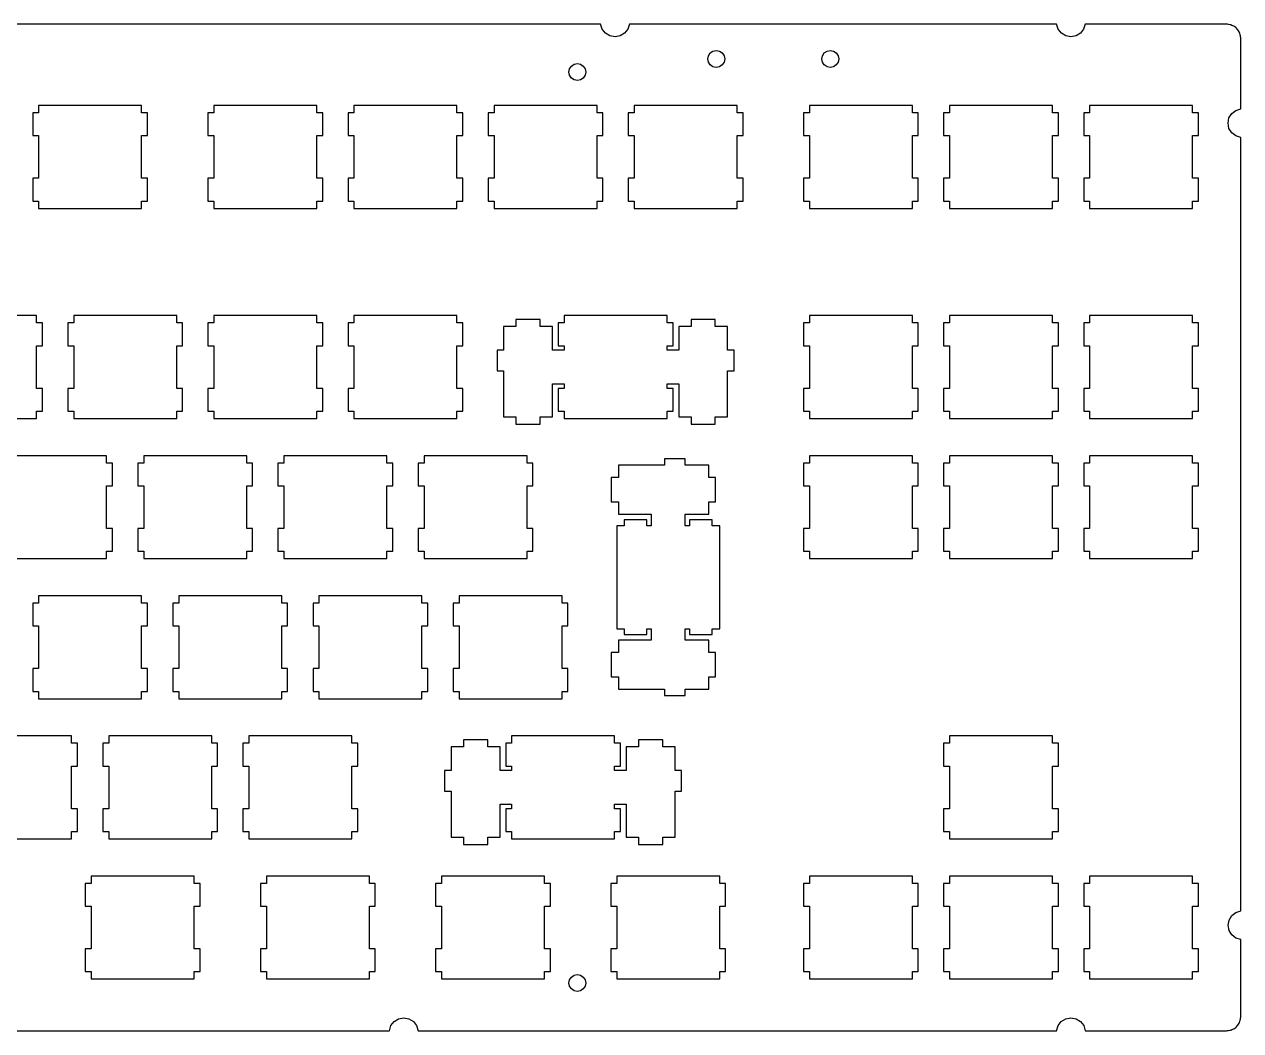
# Model space of a CAD drawing. Extents: x 0 to 356, y 0 to 137.
# Drawn here: x 190.3 to 355.7, y 0 to 136.9 of the extents above; entities that cross this region are included whole.
import ezdxf

# ---------------------------------------------------------------- set-up
doc = ezdxf.new("R2010")
doc.units = 0
doc.layers.get('0').update_dxf_attribs({"linetype": 'CONTINUOUS'})

msp = doc.modelspace()

# ---------------------------------------------------------------- linework, layer by layer
at = {"color": 0}
for p, q in [((268.683, 136.858), (125.199, 136.858)), ((268.903, 136.189), (268.683, 136.858)), ((269.338, 135.653), (268.903, 136.189)), ((269.933, 135.296), (269.338, 135.653)), ((271.938, 135.653), (271.347, 135.296)), ((272.368, 136.189), (271.938, 135.653)), ((272.59, 136.858), (272.368, 136.189)), ((330.666, 136.858), (272.59, 136.858)), ((330.888, 136.19), (330.666, 136.858)), ((331.322, 135.653), (330.888, 136.19)), ((331.917, 135.296), (331.322, 135.653)), ((333.921, 135.653), (333.328, 135.296)), ((334.351, 136.19), (333.921, 135.653)), ((334.573, 136.858), (334.351, 136.19)), ((353.907, 136.858), (334.573, 136.858)), ((354.055, 136.841), (353.907, 136.858)), ((354.207, 136.805), (354.055, 136.841)), ((354.355, 136.77), (354.207, 136.805)), ((354.496, 136.717), (354.355, 136.77)), ((354.637, 136.664), (354.496, 136.717)), ((354.767, 136.594), (354.637, 136.664)), ((354.894, 136.514), (354.767, 136.594)), ((355.018, 136.417), (354.894, 136.514)), ((355.12, 136.32), (355.018, 136.417)), ((355.23, 136.215), (355.12, 136.32)), ((355.325, 136.099), (355.23, 136.215)), ((355.406, 135.985), (355.325, 136.099)), ((355.484, 135.853), (355.406, 135.985)), ((355.547, 135.73), (355.484, 135.853)), ((355.6, 135.588), (355.547, 135.73)), ((270.641, 135.165), (269.933, 135.296)), ((271.347, 135.296), (270.641, 135.165)), ((332.624, 135.165), (331.917, 135.296)), ((333.328, 135.296), (332.624, 135.165)), ((355.642, 135.447), (355.6, 135.588)), ((355.671, 135.305), (355.642, 135.447)), ((355.688, 135.165), (355.671, 135.305)), ((355.695, 135.024), (355.688, 135.165)), ((355.695, 125.367), (355.695, 135.024)), ((283.259, 132.148), (283.348, 132.596)), ((283.348, 132.596), (283.595, 132.963)), ((283.595, 132.963), (283.96, 133.21)), ((283.96, 133.21), (284.408, 133.299)), ((284.408, 133.299), (284.854, 133.21)), ((284.854, 133.21), (285.221, 132.963)), ((285.221, 132.963), (285.467, 132.596)), ((285.467, 132.596), (285.558, 132.148)), ((298.759, 132.148), (298.848, 132.596)), ((298.848, 132.596), (299.095, 132.963)), ((299.095, 132.963), (299.46, 133.21)), ((299.46, 133.21), (299.908, 133.299)), ((299.908, 133.299), (300.354, 133.21)), ((300.354, 133.21), (300.721, 132.963)), ((300.721, 132.963), (300.968, 132.596)), ((300.968, 132.596), (301.059, 132.148)), ((264.37, 130.372), (264.459, 130.82)), ((264.459, 130.82), (264.706, 131.185)), ((264.706, 131.185), (265.073, 131.432)), ((265.073, 131.432), (265.52, 131.521)), ((265.52, 131.521), (265.967, 131.432)), ((265.967, 131.432), (266.332, 131.185)), ((266.332, 131.185), (266.579, 130.82)), ((266.579, 130.82), (266.67, 130.372)), ((283.348, 131.702), (283.259, 132.148)), ((283.595, 131.337), (283.348, 131.702)), ((283.96, 131.09), (283.595, 131.337)), ((284.408, 130.999), (283.96, 131.09)), ((284.854, 131.09), (284.408, 130.999)), ((285.221, 131.337), (284.854, 131.09)), ((285.467, 131.702), (285.221, 131.337)), ((285.558, 132.148), (285.467, 131.702)), ((298.848, 131.702), (298.759, 132.148)), ((299.095, 131.337), (298.848, 131.702)), ((299.46, 131.09), (299.095, 131.337)), ((299.908, 130.999), (299.46, 131.09)), ((300.354, 131.09), (299.908, 130.999)), ((300.721, 131.337), (300.354, 131.09)), ((300.968, 131.702), (300.721, 131.337)), ((301.059, 132.148), (300.968, 131.702)), ((264.459, 129.926), (264.37, 130.372)), ((264.706, 129.559), (264.459, 129.926)), ((265.073, 129.312), (264.706, 129.559)), ((265.52, 129.221), (265.073, 129.312)), ((265.967, 129.312), (265.52, 129.221)), ((266.332, 129.559), (265.967, 129.312)), ((266.579, 129.926), (266.332, 129.559)), ((266.67, 130.372), (266.579, 129.926)), ((206.29, 125.829), (192.29, 125.829)), ((192.29, 125.829), (192.29, 124.83)), ((206.29, 124.83), (206.29, 125.829)), ((230.102, 125.829), (216.102, 125.829)), ((216.102, 125.829), (216.102, 124.83)), ((230.102, 124.83), (230.102, 125.829)), ((249.152, 125.829), (235.152, 125.829)), ((235.152, 125.829), (235.152, 124.83)), ((249.152, 124.83), (249.152, 125.829)), ((268.202, 125.829), (254.202, 125.829)), ((254.202, 125.829), (254.202, 124.83)), ((268.202, 124.83), (268.202, 125.829)), ((287.252, 125.829), (273.252, 125.829)), ((273.252, 125.829), (273.252, 124.83)), ((287.252, 124.83), (287.252, 125.829)), ((311.065, 125.829), (297.065, 125.829)), ((297.065, 125.829), (297.065, 124.83)), ((311.065, 124.83), (311.065, 125.829)), ((330.115, 125.829), (316.115, 125.829)), ((316.115, 125.829), (316.115, 124.83)), ((330.115, 124.83), (330.115, 125.829)), ((349.165, 125.829), (335.165, 125.829)), ((335.165, 125.829), (335.165, 124.83)), ((349.165, 124.83), (349.165, 125.829)), ((192.29, 124.83), (191.49, 124.83)), ((191.49, 124.83), (191.49, 121.729)), ((207.09, 124.83), (206.29, 124.83)), ((207.09, 121.729), (207.09, 124.83)), ((216.102, 124.83), (215.302, 124.83)), ((215.302, 124.83), (215.302, 121.729)), ((230.903, 124.83), (230.102, 124.83)), ((230.903, 121.729), (230.903, 124.83)), ((235.152, 124.83), (234.352, 124.83)), ((234.352, 124.83), (234.352, 121.729)), ((249.953, 124.83), (249.152, 124.83)), ((249.953, 121.729), (249.953, 124.83)), ((254.202, 124.83), (253.402, 124.83)), ((253.402, 124.83), (253.402, 121.729)), ((269.003, 124.83), (268.202, 124.83)), ((269.003, 121.729), (269.003, 124.83)), ((273.252, 124.83), (272.452, 124.83)), ((272.452, 124.83), (272.452, 121.729)), ((288.053, 124.83), (287.252, 124.83)), ((288.053, 121.729), (288.053, 124.83)), ((297.065, 124.83), (296.265, 124.83)), ((296.265, 124.83), (296.265, 121.729)), ((311.865, 124.83), (311.065, 124.83)), ((311.865, 121.729), (311.865, 124.83)), ((316.115, 124.83), (315.315, 124.83)), ((315.315, 124.83), (315.315, 121.729)), ((330.915, 124.83), (330.115, 124.83)), ((330.915, 121.729), (330.915, 124.83)), ((335.165, 124.83), (334.365, 124.83)), ((334.365, 124.83), (334.365, 121.729)), ((349.965, 124.83), (349.165, 124.83)), ((349.965, 121.729), (349.965, 124.83)), ((353.974, 123.409), (354.108, 124.121)), ((354.108, 124.121), (354.471, 124.718)), ((354.471, 124.718), (355.018, 125.149)), ((355.018, 125.149), (355.695, 125.367)), ((354.108, 122.699), (353.974, 123.409)), ((354.471, 122.105), (354.108, 122.699)), ((191.49, 121.729), (192.29, 121.729)), ((192.29, 121.729), (192.29, 115.93)), ((206.29, 115.93), (206.29, 121.729)), ((206.29, 121.729), (207.09, 121.729)), ((215.302, 121.729), (216.102, 121.729)), ((216.102, 121.729), (216.102, 115.93)), ((230.102, 115.93), (230.102, 121.729)), ((230.102, 121.729), (230.903, 121.729)), ((234.352, 121.729), (235.152, 121.729)), ((235.152, 121.729), (235.152, 115.93)), ((249.152, 115.93), (249.152, 121.729)), ((249.152, 121.729), (249.953, 121.729)), ((253.402, 121.729), (254.202, 121.729)), ((254.202, 121.729), (254.202, 115.93)), ((268.202, 115.93), (268.202, 121.729)), ((268.202, 121.729), (269.003, 121.729)), ((272.452, 121.729), (273.252, 121.729)), ((273.252, 121.729), (273.252, 115.93)), ((287.252, 115.93), (287.252, 121.729)), ((287.252, 121.729), (288.053, 121.729)), ((296.265, 121.729), (297.065, 121.729)), ((297.065, 121.729), (297.065, 115.93)), ((311.065, 115.93), (311.065, 121.729)), ((311.065, 121.729), (311.865, 121.729)), ((315.315, 121.729), (316.115, 121.729)), ((316.115, 121.729), (316.115, 115.93)), ((330.115, 115.93), (330.115, 121.729)), ((330.115, 121.729), (330.915, 121.729)), ((334.365, 121.729), (335.165, 121.729)), ((335.165, 121.729), (335.165, 115.93)), ((349.165, 115.93), (349.165, 121.729)), ((349.165, 121.729), (349.965, 121.729)), ((355.018, 121.677), (354.471, 122.105)), ((355.695, 121.459), (355.018, 121.677)), ((355.695, 16.3146), (355.695, 121.459)), ((192.29, 115.93), (191.49, 115.93)), ((191.49, 115.93), (191.49, 112.83)), ((207.09, 115.93), (206.29, 115.93)), ((207.09, 112.83), (207.09, 115.93)), ((216.102, 115.93), (215.302, 115.93)), ((215.302, 115.93), (215.302, 112.83)), ((230.903, 115.93), (230.102, 115.93)), ((230.903, 112.83), (230.903, 115.93)), ((235.152, 115.93), (234.352, 115.93)), ((234.352, 115.93), (234.352, 112.83)), ((249.953, 115.93), (249.152, 115.93)), ((249.953, 112.83), (249.953, 115.93)), ((254.202, 115.93), (253.402, 115.93)), ((253.402, 115.93), (253.402, 112.83)), ((269.003, 115.93), (268.202, 115.93)), ((269.003, 112.83), (269.003, 115.93)), ((273.252, 115.93), (272.452, 115.93)), ((272.452, 115.93), (272.452, 112.83)), ((288.053, 115.93), (287.252, 115.93)), ((288.053, 112.83), (288.053, 115.93)), ((297.065, 115.93), (296.265, 115.93)), ((296.265, 115.93), (296.265, 112.83)), ((311.865, 115.93), (311.065, 115.93)), ((311.865, 112.83), (311.865, 115.93)), ((316.115, 115.93), (315.315, 115.93)), ((315.315, 115.93), (315.315, 112.83)), ((330.915, 115.93), (330.115, 115.93)), ((330.915, 112.83), (330.915, 115.93)), ((335.165, 115.93), (334.365, 115.93)), ((334.365, 115.93), (334.365, 112.83)), ((349.965, 115.93), (349.165, 115.93)), ((349.965, 112.83), (349.965, 115.93)), ((191.49, 112.83), (192.29, 112.83)), ((192.29, 112.83), (192.29, 111.829)), ((206.29, 112.83), (207.09, 112.83)), ((206.29, 111.829), (206.29, 112.83)), ((215.302, 112.83), (216.102, 112.83)), ((216.102, 112.83), (216.102, 111.829)), ((230.102, 112.83), (230.903, 112.83)), ((230.102, 111.829), (230.102, 112.83)), ((234.352, 112.83), (235.152, 112.83)), ((235.152, 112.83), (235.152, 111.829)), ((249.152, 112.83), (249.953, 112.83)), ((249.152, 111.829), (249.152, 112.83)), ((253.402, 112.83), (254.202, 112.83)), ((254.202, 112.83), (254.202, 111.829)), ((268.202, 112.83), (269.003, 112.83)), ((268.202, 111.829), (268.202, 112.83)), ((272.452, 112.83), (273.252, 112.83)), ((273.252, 112.83), (273.252, 111.829)), ((287.252, 112.83), (288.053, 112.83)), ((287.252, 111.829), (287.252, 112.83)), ((296.265, 112.83), (297.065, 112.83)), ((297.065, 112.83), (297.065, 111.829)), ((311.065, 112.83), (311.865, 112.83)), ((311.065, 111.829), (311.065, 112.83)), ((315.315, 112.83), (316.115, 112.83)), ((316.115, 112.83), (316.115, 111.829)), ((330.115, 112.83), (330.915, 112.83)), ((330.115, 111.829), (330.115, 112.83)), ((334.365, 112.83), (335.165, 112.83)), ((335.165, 112.83), (335.165, 111.829)), ((349.165, 112.83), (349.965, 112.83)), ((349.165, 111.829), (349.165, 112.83)), ((192.29, 111.829), (206.29, 111.829)), ((216.102, 111.829), (230.102, 111.829)), ((235.152, 111.829), (249.152, 111.829)), ((254.202, 111.829), (268.202, 111.829)), ((273.252, 111.829), (287.252, 111.829)), ((297.065, 111.829), (311.065, 111.829)), ((316.115, 111.829), (330.115, 111.829)), ((335.165, 111.829), (349.165, 111.829)), ((192.002, 97.2538), (178.002, 97.2538)), ((192.002, 96.2547), (192.002, 97.2538)), ((192.803, 96.2547), (192.002, 96.2547)), ((192.803, 93.1541), (192.803, 96.2547)), ((197.052, 96.2547), (196.252, 96.2547)), ((196.252, 96.2547), (196.252, 93.1541)), ((211.052, 97.2538), (197.052, 97.2538)), ((197.052, 97.2538), (197.052, 96.2547)), ((211.052, 96.2547), (211.052, 97.2538)), ((211.853, 96.2547), (211.052, 96.2547)), ((211.853, 93.1541), (211.853, 96.2547)), ((216.102, 96.2547), (215.302, 96.2547)), ((215.302, 96.2547), (215.302, 93.1541)), ((230.102, 97.2538), (216.102, 97.2538)), ((216.102, 97.2538), (216.102, 96.2547)), ((230.102, 96.2547), (230.102, 97.2538)), ((230.903, 96.2547), (230.102, 96.2547)), ((230.903, 93.1541), (230.903, 96.2547)), ((235.152, 96.2547), (234.352, 96.2547)), ((234.352, 96.2547), (234.352, 93.1541)), ((249.152, 97.2538), (235.152, 97.2538)), ((235.152, 97.2538), (235.152, 96.2547)), ((249.152, 96.2547), (249.152, 97.2538)), ((249.953, 96.2547), (249.152, 96.2547)), ((249.953, 93.1541), (249.953, 96.2547)), ((260.478, 96.7038), (257.178, 96.7038)), ((257.178, 96.7038), (257.178, 95.7848)), ((260.478, 95.7848), (260.478, 96.7038)), ((263.727, 96.2547), (262.927, 96.2547)), ((262.927, 96.2547), (262.927, 93.1541)), ((277.727, 97.2538), (263.727, 97.2538)), ((263.727, 97.2538), (263.727, 96.2547)), ((277.727, 96.2547), (277.727, 97.2538)), ((278.528, 96.2547), (277.727, 96.2547)), ((278.528, 93.1541), (278.528, 96.2547)), ((284.278, 96.7038), (280.978, 96.7038)), ((280.978, 96.7038), (280.978, 95.7848)), ((284.278, 95.7848), (284.278, 96.7038)), ((297.065, 96.2547), (296.265, 96.2547)), ((296.265, 96.2547), (296.265, 93.1541)), ((311.065, 97.2538), (297.065, 97.2538)), ((297.065, 97.2538), (297.065, 96.2547)), ((311.065, 96.2547), (311.065, 97.2538)), ((311.865, 96.2547), (311.065, 96.2547)), ((311.865, 93.1541), (311.865, 96.2547)), ((316.115, 96.2547), (315.315, 96.2547)), ((315.315, 96.2547), (315.315, 93.1541)), ((330.115, 97.2538), (316.115, 97.2538)), ((316.115, 97.2538), (316.115, 96.2547)), ((330.115, 96.2547), (330.115, 97.2538)), ((330.915, 96.2547), (330.115, 96.2547)), ((330.915, 93.1541), (330.915, 96.2547)), ((335.165, 96.2547), (334.365, 96.2547)), ((334.365, 96.2547), (334.365, 93.1541)), ((349.165, 97.2538), (335.165, 97.2538)), ((335.165, 97.2538), (335.165, 96.2547)), ((349.165, 96.2547), (349.165, 97.2538)), ((349.965, 96.2547), (349.165, 96.2547)), ((349.965, 93.1541), (349.965, 96.2547)), ((257.178, 95.7848), (255.502, 95.7848)), ((255.502, 95.7848), (255.502, 92.5544)), ((262.152, 95.7848), (260.478, 95.7848)), ((262.152, 92.5544), (262.152, 95.7848)), ((280.978, 95.7848), (279.302, 95.7848)), ((279.302, 95.7848), (279.302, 92.5544)), ((285.952, 95.7848), (284.278, 95.7848)), ((285.952, 92.5544), (285.952, 95.7848)), ((192.002, 87.3538), (192.002, 93.1541)), ((192.002, 93.1541), (192.803, 93.1541)), ((196.252, 93.1541), (197.052, 93.1541)), ((197.052, 93.1541), (197.052, 87.3538)), ((211.052, 87.3538), (211.052, 93.1541)), ((211.052, 93.1541), (211.853, 93.1541)), ((215.302, 93.1541), (216.102, 93.1541)), ((216.102, 93.1541), (216.102, 87.3538)), ((230.102, 87.3538), (230.102, 93.1541)), ((230.102, 93.1541), (230.903, 93.1541)), ((234.352, 93.1541), (235.152, 93.1541)), ((235.152, 93.1541), (235.152, 87.3538)), ((249.152, 87.3538), (249.152, 93.1541)), ((249.152, 93.1541), (249.953, 93.1541)), ((262.927, 93.1541), (263.727, 93.1541)), ((263.727, 93.1541), (263.727, 92.5544)), ((277.727, 92.5544), (277.727, 93.1541)), ((277.727, 93.1541), (278.528, 93.1541)), ((296.265, 93.1541), (297.065, 93.1541)), ((297.065, 93.1541), (297.065, 87.3538)), ((311.065, 87.3538), (311.065, 93.1541)), ((311.065, 93.1541), (311.865, 93.1541)), ((315.315, 93.1541), (316.115, 93.1541)), ((316.115, 93.1541), (316.115, 87.3538)), ((330.115, 87.3538), (330.115, 93.1541)), ((330.115, 93.1541), (330.915, 93.1541)), ((334.365, 93.1541), (335.165, 93.1541)), ((335.165, 93.1541), (335.165, 87.3538)), ((349.165, 87.3538), (349.165, 93.1541)), ((349.165, 93.1541), (349.965, 93.1541)), ((255.502, 92.5544), (254.627, 92.5544)), ((254.627, 92.5544), (254.627, 89.7544)), ((263.727, 92.5544), (262.152, 92.5544)), ((279.302, 92.5544), (277.727, 92.5544)), ((286.828, 92.5544), (285.952, 92.5544)), ((286.828, 89.7544), (286.828, 92.5544)), ((254.627, 89.7544), (255.502, 89.7544)), ((255.502, 89.7544), (255.502, 83.4842)), ((285.952, 83.4842), (285.952, 89.7544)), ((285.952, 89.7544), (286.828, 89.7544)), ((262.152, 83.4842), (262.152, 87.9546)), ((262.152, 87.9546), (263.727, 87.9546)), ((263.727, 87.9546), (263.727, 87.3538)), ((277.727, 87.3538), (277.727, 87.9546)), ((277.727, 87.9546), (279.302, 87.9546)), ((279.302, 87.9546), (279.302, 83.4842)), ((192.803, 87.3538), (192.002, 87.3538)), ((192.803, 84.2546), (192.803, 87.3538)), ((197.052, 87.3538), (196.252, 87.3538)), ((196.252, 87.3538), (196.252, 84.2546)), ((211.853, 87.3538), (211.052, 87.3538)), ((211.853, 84.2546), (211.853, 87.3538)), ((216.102, 87.3538), (215.302, 87.3538)), ((215.302, 87.3538), (215.302, 84.2546)), ((230.903, 87.3538), (230.102, 87.3538)), ((230.903, 84.2546), (230.903, 87.3538)), ((235.152, 87.3538), (234.352, 87.3538)), ((234.352, 87.3538), (234.352, 84.2546)), ((249.953, 87.3538), (249.152, 87.3538)), ((249.953, 84.2546), (249.953, 87.3538)), ((263.727, 87.3538), (262.927, 87.3538)), ((262.927, 87.3538), (262.927, 84.2546)), ((278.528, 87.3538), (277.727, 87.3538)), ((278.528, 84.2546), (278.528, 87.3538)), ((297.065, 87.3538), (296.265, 87.3538)), ((296.265, 87.3538), (296.265, 84.2546)), ((311.865, 87.3538), (311.065, 87.3538)), ((311.865, 84.2546), (311.865, 87.3538)), ((316.115, 87.3538), (315.315, 87.3538)), ((315.315, 87.3538), (315.315, 84.2546)), ((330.915, 87.3538), (330.115, 87.3538)), ((330.915, 84.2546), (330.915, 87.3538)), ((335.165, 87.3538), (334.365, 87.3538)), ((334.365, 87.3538), (334.365, 84.2546)), ((349.965, 87.3538), (349.165, 87.3538)), ((349.965, 84.2546), (349.965, 87.3538)), ((178.002, 83.2556), (192.002, 83.2556)), ((192.002, 84.2546), (192.803, 84.2546)), ((192.002, 83.2556), (192.002, 84.2546)), ((196.252, 84.2546), (197.052, 84.2546)), ((197.052, 84.2546), (197.052, 83.2556)), ((197.052, 83.2556), (211.052, 83.2556)), ((211.052, 84.2546), (211.853, 84.2546)), ((211.052, 83.2556), (211.052, 84.2546)), ((215.302, 84.2546), (216.102, 84.2546)), ((216.102, 84.2546), (216.102, 83.2556)), ((216.102, 83.2556), (230.102, 83.2556)), ((230.102, 84.2546), (230.903, 84.2546)), ((230.102, 83.2556), (230.102, 84.2546)), ((234.352, 84.2546), (235.152, 84.2546)), ((235.152, 84.2546), (235.152, 83.2556)), ((235.152, 83.2556), (249.152, 83.2556)), ((249.152, 84.2546), (249.953, 84.2546)), ((249.152, 83.2556), (249.152, 84.2546)), ((255.502, 83.4842), (257.178, 83.4842)), ((257.178, 83.4842), (257.178, 82.5045)), ((260.478, 82.5045), (260.478, 83.4842)), ((260.478, 83.4842), (262.152, 83.4842)), ((262.927, 84.2546), (263.727, 84.2546)), ((263.727, 84.2546), (263.727, 83.2556)), ((263.727, 83.2556), (277.727, 83.2556)), ((277.727, 83.2556), (277.727, 84.2546)), ((277.727, 84.2546), (278.528, 84.2546)), ((279.302, 83.4842), (280.978, 83.4842)), ((280.978, 83.4842), (280.978, 82.5045)), ((284.278, 82.5045), (284.278, 83.4842)), ((284.278, 83.4842), (285.952, 83.4842)), ((296.265, 84.2546), (297.065, 84.2546)), ((297.065, 84.2546), (297.065, 83.2556)), ((297.065, 83.2556), (311.065, 83.2556)), ((311.065, 84.2546), (311.865, 84.2546)), ((311.065, 83.2556), (311.065, 84.2546)), ((315.315, 84.2546), (316.115, 84.2546)), ((316.115, 84.2546), (316.115, 83.2556)), ((316.115, 83.2556), (330.115, 83.2556)), ((330.115, 84.2546), (330.915, 84.2546)), ((330.115, 83.2556), (330.115, 84.2546)), ((334.365, 84.2546), (335.165, 84.2546)), ((335.165, 84.2546), (335.165, 83.2556)), ((335.165, 83.2556), (349.165, 83.2556)), ((349.165, 84.2546), (349.965, 84.2546)), ((349.165, 83.2556), (349.165, 84.2546)), ((257.178, 82.5045), (260.478, 82.5045)), ((280.978, 82.5045), (284.278, 82.5045)), ((201.527, 78.2038), (187.527, 78.2038)), ((201.527, 77.2047), (201.527, 78.2038)), ((220.577, 78.2038), (206.577, 78.2038)), ((206.577, 78.2038), (206.577, 77.2047)), ((220.577, 77.2047), (220.577, 78.2038)), ((239.627, 78.2038), (225.627, 78.2038)), ((225.627, 78.2038), (225.627, 77.2047)), ((239.627, 77.2047), (239.627, 78.2038)), ((258.677, 78.2038), (244.677, 78.2038)), ((244.677, 78.2038), (244.677, 77.2047)), ((258.677, 77.2047), (258.677, 78.2038)), ((280.17, 77.7794), (277.37, 77.7794)), ((277.37, 77.7794), (277.37, 76.9041)), ((280.17, 76.9041), (280.17, 77.7794)), ((311.065, 78.2038), (297.065, 78.2038)), ((297.065, 78.2038), (297.065, 77.2047)), ((311.065, 77.2047), (311.065, 78.2038)), ((330.115, 78.2038), (316.115, 78.2038)), ((316.115, 78.2038), (316.115, 77.2047)), ((330.115, 77.2047), (330.115, 78.2038)), ((349.165, 78.2038), (335.165, 78.2038)), ((335.165, 78.2038), (335.165, 77.2047)), ((349.165, 77.2047), (349.165, 78.2038)), ((202.328, 77.2047), (201.527, 77.2047)), ((202.328, 74.1041), (202.328, 77.2047)), ((206.577, 77.2047), (205.777, 77.2047)), ((205.777, 77.2047), (205.777, 74.1041)), ((221.378, 77.2047), (220.577, 77.2047)), ((221.378, 74.1041), (221.378, 77.2047)), ((225.627, 77.2047), (224.827, 77.2047)), ((224.827, 77.2047), (224.827, 74.1041)), ((240.428, 77.2047), (239.627, 77.2047)), ((240.428, 74.1041), (240.428, 77.2047)), ((244.677, 77.2047), (243.877, 77.2047)), ((243.877, 77.2047), (243.877, 74.1041)), ((259.478, 77.2047), (258.677, 77.2047)), ((259.478, 74.1041), (259.478, 77.2047)), ((277.37, 76.9041), (271.1, 76.9041)), ((271.1, 76.9041), (271.1, 75.2299)), ((283.401, 76.9041), (280.17, 76.9041)), ((283.401, 75.2299), (283.401, 76.9041)), ((297.065, 77.2047), (296.265, 77.2047)), ((296.265, 77.2047), (296.265, 74.1041)), ((311.865, 77.2047), (311.065, 77.2047)), ((311.865, 74.1041), (311.865, 77.2047)), ((316.115, 77.2047), (315.315, 77.2047)), ((315.315, 77.2047), (315.315, 74.1041)), ((330.915, 77.2047), (330.115, 77.2047)), ((330.915, 74.1041), (330.915, 77.2047)), ((335.165, 77.2047), (334.365, 77.2047)), ((334.365, 77.2047), (334.365, 74.1041)), ((349.965, 77.2047), (349.165, 77.2047)), ((349.965, 74.1041), (349.965, 77.2047)), ((271.1, 75.2299), (270.12, 75.2299)), ((270.12, 75.2299), (270.12, 71.9296)), ((284.321, 75.2299), (283.401, 75.2299)), ((284.321, 71.9296), (284.321, 75.2299)), ((201.527, 68.3038), (201.527, 74.1041)), ((201.527, 74.1041), (202.328, 74.1041)), ((205.777, 74.1041), (206.577, 74.1041)), ((206.577, 74.1041), (206.577, 68.3038)), ((220.577, 68.3038), (220.577, 74.1041)), ((220.577, 74.1041), (221.378, 74.1041)), ((224.827, 74.1041), (225.627, 74.1041)), ((225.627, 74.1041), (225.627, 68.3038)), ((239.627, 68.3038), (239.627, 74.1041)), ((239.627, 74.1041), (240.428, 74.1041)), ((243.877, 74.1041), (244.677, 74.1041)), ((244.677, 74.1041), (244.677, 68.3038)), ((258.677, 68.3038), (258.677, 74.1041)), ((258.677, 74.1041), (259.478, 74.1041)), ((296.265, 74.1041), (297.065, 74.1041)), ((297.065, 74.1041), (297.065, 68.3038)), ((311.065, 68.3038), (311.065, 74.1041)), ((311.065, 74.1041), (311.865, 74.1041)), ((315.315, 74.1041), (316.115, 74.1041)), ((316.115, 74.1041), (316.115, 68.3038)), ((330.115, 68.3038), (330.115, 74.1041)), ((330.115, 74.1041), (330.915, 74.1041)), ((334.365, 74.1041), (335.165, 74.1041)), ((335.165, 74.1041), (335.165, 68.3038)), ((349.165, 68.3038), (349.165, 74.1041)), ((349.165, 74.1041), (349.965, 74.1041)), ((270.12, 71.9296), (271.1, 71.9296)), ((271.1, 71.9296), (271.1, 70.2539)), ((283.401, 70.2539), (283.401, 71.9296)), ((283.401, 71.9296), (284.321, 71.9296)), ((271.1, 70.2539), (275.571, 70.2539)), ((274.971, 69.4792), (271.87, 69.4792)), ((271.87, 69.4792), (271.87, 68.6788)), ((274.971, 68.6788), (274.971, 69.4792)), ((275.571, 70.2539), (275.571, 68.6788)), ((280.17, 70.2539), (283.401, 70.2539)), ((280.17, 68.6788), (280.17, 70.2539)), ((283.87, 69.4792), (280.771, 69.4792)), ((280.771, 69.4792), (280.771, 68.6788)), ((283.87, 68.6788), (283.87, 69.4792)), ((202.328, 68.3038), (201.527, 68.3038)), ((202.328, 65.2046), (202.328, 68.3038)), ((206.577, 68.3038), (205.777, 68.3038)), ((205.777, 68.3038), (205.777, 65.2046)), ((221.378, 68.3038), (220.577, 68.3038)), ((221.378, 65.2046), (221.378, 68.3038)), ((225.627, 68.3038), (224.827, 68.3038)), ((224.827, 68.3038), (224.827, 65.2046)), ((240.428, 68.3038), (239.627, 68.3038)), ((240.428, 65.2046), (240.428, 68.3038)), ((244.677, 68.3038), (243.877, 68.3038)), ((243.877, 68.3038), (243.877, 65.2046)), ((259.478, 68.3038), (258.677, 68.3038)), ((259.478, 65.2046), (259.478, 68.3038)), ((271.87, 68.6788), (270.87, 68.6788)), ((270.87, 68.6788), (270.87, 54.6791)), ((275.571, 68.6788), (274.971, 68.6788)), ((280.771, 68.6788), (280.17, 68.6788)), ((284.871, 68.6788), (283.87, 68.6788)), ((284.871, 54.6791), (284.871, 68.6788)), ((297.065, 68.3038), (296.265, 68.3038)), ((296.265, 68.3038), (296.265, 65.2046)), ((311.865, 68.3038), (311.065, 68.3038)), ((311.865, 65.2046), (311.865, 68.3038)), ((316.115, 68.3038), (315.315, 68.3038)), ((315.315, 68.3038), (315.315, 65.2046)), ((330.915, 68.3038), (330.115, 68.3038)), ((330.915, 65.2046), (330.915, 68.3038)), ((335.165, 68.3038), (334.365, 68.3038)), ((334.365, 68.3038), (334.365, 65.2046)), ((349.965, 68.3038), (349.165, 68.3038)), ((349.965, 65.2046), (349.965, 68.3038)), ((201.527, 65.2046), (202.328, 65.2046)), ((201.527, 64.2041), (201.527, 65.2046)), ((205.777, 65.2046), (206.577, 65.2046)), ((206.577, 65.2046), (206.577, 64.2041)), ((220.577, 65.2046), (221.378, 65.2046)), ((220.577, 64.2041), (220.577, 65.2046)), ((224.827, 65.2046), (225.627, 65.2046)), ((225.627, 65.2046), (225.627, 64.2041)), ((239.627, 65.2046), (240.428, 65.2046)), ((239.627, 64.2041), (239.627, 65.2046)), ((243.877, 65.2046), (244.677, 65.2046)), ((244.677, 65.2046), (244.677, 64.2041)), ((258.677, 65.2046), (259.478, 65.2046)), ((258.677, 64.2041), (258.677, 65.2046)), ((296.265, 65.2046), (297.065, 65.2046)), ((297.065, 65.2046), (297.065, 64.2041)), ((311.065, 65.2046), (311.865, 65.2046)), ((311.065, 64.2041), (311.065, 65.2046)), ((315.315, 65.2046), (316.115, 65.2046)), ((316.115, 65.2046), (316.115, 64.2041)), ((330.115, 65.2046), (330.915, 65.2046)), ((330.115, 64.2041), (330.115, 65.2046)), ((334.365, 65.2046), (335.165, 65.2046)), ((335.165, 65.2046), (335.165, 64.2041)), ((349.165, 65.2046), (349.965, 65.2046)), ((349.165, 64.2041), (349.165, 65.2046)), ((187.527, 64.2041), (201.527, 64.2041)), ((206.577, 64.2041), (220.577, 64.2041)), ((225.627, 64.2041), (239.627, 64.2041)), ((244.677, 64.2041), (258.677, 64.2041)), ((297.065, 64.2041), (311.065, 64.2041)), ((316.115, 64.2041), (330.115, 64.2041)), ((335.165, 64.2041), (349.165, 64.2041)), ((192.29, 58.1547), (191.49, 58.1547)), ((191.49, 58.1547), (191.49, 55.0541)), ((206.29, 59.1538), (192.29, 59.1538)), ((192.29, 59.1538), (192.29, 58.1547)), ((206.29, 58.1547), (206.29, 59.1538)), ((207.09, 58.1547), (206.29, 58.1547)), ((207.09, 55.0541), (207.09, 58.1547)), ((211.34, 58.1547), (210.54, 58.1547)), ((210.54, 58.1547), (210.54, 55.0541)), ((225.34, 59.1538), (211.34, 59.1538)), ((211.34, 59.1538), (211.34, 58.1547)), ((225.34, 58.1547), (225.34, 59.1538)), ((226.14, 58.1547), (225.34, 58.1547)), ((226.14, 55.0541), (226.14, 58.1547)), ((230.39, 58.1547), (229.59, 58.1547)), ((229.59, 58.1547), (229.59, 55.0541)), ((244.39, 59.1538), (230.39, 59.1538)), ((230.39, 59.1538), (230.39, 58.1547)), ((244.39, 58.1547), (244.39, 59.1538)), ((245.19, 58.1547), (244.39, 58.1547)), ((245.19, 55.0541), (245.19, 58.1547)), ((249.439, 58.1547), (248.64, 58.1547)), ((248.64, 58.1547), (248.64, 55.0541)), ((263.44, 59.1538), (249.439, 59.1538)), ((249.439, 59.1538), (249.439, 58.1547)), ((263.44, 58.1547), (263.44, 59.1538)), ((264.24, 58.1547), (263.44, 58.1547)), ((264.24, 55.0541), (264.24, 58.1547)), ((191.49, 55.0541), (192.29, 55.0541)), ((192.29, 55.0541), (192.29, 49.2538)), ((206.29, 49.2538), (206.29, 55.0541)), ((206.29, 55.0541), (207.09, 55.0541)), ((210.54, 55.0541), (211.34, 55.0541)), ((211.34, 55.0541), (211.34, 49.2538)), ((225.34, 49.2538), (225.34, 55.0541)), ((225.34, 55.0541), (226.14, 55.0541)), ((229.59, 55.0541), (230.39, 55.0541)), ((230.39, 55.0541), (230.39, 49.2538)), ((244.39, 49.2538), (244.39, 55.0541)), ((244.39, 55.0541), (245.19, 55.0541)), ((248.64, 55.0541), (249.439, 55.0541)), ((249.439, 55.0541), (249.439, 49.2538)), ((263.44, 49.2538), (263.44, 55.0541)), ((263.44, 55.0541), (264.24, 55.0541)), ((270.87, 54.6791), (271.87, 54.6791)), ((271.87, 54.6791), (271.87, 53.8797)), ((274.971, 53.8797), (274.971, 54.6791)), ((274.971, 54.6791), (275.571, 54.6791)), ((275.571, 54.6791), (275.571, 53.104)), ((280.17, 53.104), (280.17, 54.6791)), ((280.17, 54.6791), (280.771, 54.6791)), ((280.771, 54.6791), (280.771, 53.8797)), ((283.87, 53.8797), (283.87, 54.6791)), ((283.87, 54.6791), (284.871, 54.6791)), ((275.571, 53.104), (271.1, 53.104)), ((271.1, 53.104), (271.1, 51.4297)), ((271.87, 53.8797), (274.971, 53.8797)), ((283.401, 53.104), (280.17, 53.104)), ((280.771, 53.8797), (283.87, 53.8797)), ((283.401, 51.4297), (283.401, 53.104)), ((271.1, 51.4297), (270.12, 51.4297)), ((270.12, 51.4297), (270.12, 48.1295)), ((284.321, 51.4297), (283.401, 51.4297)), ((284.321, 48.1295), (284.321, 51.4297)), ((192.29, 49.2538), (191.49, 49.2538)), ((191.49, 49.2538), (191.49, 46.1546)), ((207.09, 49.2538), (206.29, 49.2538)), ((207.09, 46.1546), (207.09, 49.2538)), ((211.34, 49.2538), (210.54, 49.2538)), ((210.54, 49.2538), (210.54, 46.1546)), ((226.14, 49.2538), (225.34, 49.2538)), ((226.14, 46.1546), (226.14, 49.2538)), ((230.39, 49.2538), (229.59, 49.2538)), ((229.59, 49.2538), (229.59, 46.1546)), ((245.19, 49.2538), (244.39, 49.2538)), ((245.19, 46.1546), (245.19, 49.2538)), ((249.439, 49.2538), (248.64, 49.2538)), ((248.64, 49.2538), (248.64, 46.1546)), ((264.24, 49.2538), (263.44, 49.2538)), ((264.24, 46.1546), (264.24, 49.2538)), ((270.12, 48.1295), (271.1, 48.1295)), ((271.1, 48.1295), (271.1, 46.4538)), ((283.401, 46.4538), (283.401, 48.1295)), ((283.401, 48.1295), (284.321, 48.1295)), ((271.1, 46.4538), (277.37, 46.4538)), ((277.37, 46.4538), (277.37, 45.5799)), ((280.17, 45.5799), (280.17, 46.4538)), ((280.17, 46.4538), (283.401, 46.4538)), ((191.49, 46.1546), (192.29, 46.1546)), ((192.29, 46.1546), (192.29, 45.1541)), ((192.29, 45.1541), (206.29, 45.1541)), ((206.29, 46.1546), (207.09, 46.1546)), ((206.29, 45.1541), (206.29, 46.1546)), ((210.54, 46.1546), (211.34, 46.1546)), ((211.34, 46.1546), (211.34, 45.1541)), ((211.34, 45.1541), (225.34, 45.1541)), ((225.34, 46.1546), (226.14, 46.1546)), ((225.34, 45.1541), (225.34, 46.1546)), ((229.59, 46.1546), (230.39, 46.1546)), ((230.39, 46.1546), (230.39, 45.1541)), ((230.39, 45.1541), (244.39, 45.1541)), ((244.39, 46.1546), (245.19, 46.1546)), ((244.39, 45.1541), (244.39, 46.1546)), ((248.64, 46.1546), (249.439, 46.1546)), ((249.439, 46.1546), (249.439, 45.1541)), ((249.439, 45.1541), (263.44, 45.1541)), ((263.44, 46.1546), (264.24, 46.1546)), ((263.44, 45.1541), (263.44, 46.1546)), ((277.37, 45.5799), (280.17, 45.5799)), ((196.765, 40.1038), (182.765, 40.1038)), ((196.765, 39.1047), (196.765, 40.1038)), ((215.815, 40.1038), (201.815, 40.1038)), ((201.815, 40.1038), (201.815, 39.1047)), ((215.815, 39.1047), (215.815, 40.1038)), ((234.865, 40.1038), (220.865, 40.1038)), ((220.865, 40.1038), (220.865, 39.1047)), ((234.865, 39.1047), (234.865, 40.1038)), ((270.583, 40.1038), (256.584, 40.1038)), ((256.584, 40.1038), (256.584, 39.1047)), ((270.583, 39.1047), (270.583, 40.1038)), ((330.115, 40.1038), (316.115, 40.1038)), ((316.115, 40.1038), (316.115, 39.1047)), ((330.115, 39.1047), (330.115, 40.1038)), ((197.565, 39.1047), (196.765, 39.1047)), ((197.565, 36.0041), (197.565, 39.1047)), ((201.815, 39.1047), (201.015, 39.1047)), ((201.015, 39.1047), (201.015, 36.0041)), ((216.615, 39.1047), (215.815, 39.1047)), ((216.615, 36.0041), (216.615, 39.1047)), ((220.865, 39.1047), (220.065, 39.1047)), ((220.065, 39.1047), (220.065, 36.0041)), ((235.665, 39.1047), (234.865, 39.1047)), ((235.665, 36.0041), (235.665, 39.1047)), ((250.033, 38.6348), (248.358, 38.6348)), ((248.358, 38.6348), (248.358, 35.4044)), ((253.333, 39.5538), (250.033, 39.5538)), ((250.033, 39.5538), (250.033, 38.6348)), ((253.333, 38.6348), (253.333, 39.5538)), ((255.009, 38.6348), (253.333, 38.6348)), ((255.009, 35.4044), (255.009, 38.6348)), ((256.584, 39.1047), (255.783, 39.1047)), ((255.783, 39.1047), (255.783, 36.0041)), ((271.384, 39.1047), (270.583, 39.1047)), ((271.384, 36.0041), (271.384, 39.1047)), ((273.834, 38.6348), (272.159, 38.6348)), ((272.159, 38.6348), (272.159, 35.4044)), ((277.133, 39.5538), (273.834, 39.5538)), ((273.834, 39.5538), (273.834, 38.6348)), ((277.133, 38.6348), (277.133, 39.5538)), ((278.809, 38.6348), (277.133, 38.6348)), ((278.809, 35.4044), (278.809, 38.6348)), ((316.115, 39.1047), (315.315, 39.1047)), ((315.315, 39.1047), (315.315, 36.0041)), ((330.915, 39.1047), (330.115, 39.1047)), ((330.915, 36.0041), (330.915, 39.1047)), ((196.765, 30.2038), (196.765, 36.0041)), ((196.765, 36.0041), (197.565, 36.0041)), ((201.015, 36.0041), (201.815, 36.0041)), ((201.815, 36.0041), (201.815, 30.2038)), ((215.815, 30.2038), (215.815, 36.0041)), ((215.815, 36.0041), (216.615, 36.0041)), ((220.065, 36.0041), (220.865, 36.0041)), ((220.865, 36.0041), (220.865, 30.2038)), ((234.865, 30.2038), (234.865, 36.0041)), ((234.865, 36.0041), (235.665, 36.0041)), ((248.358, 35.4044), (247.483, 35.4044)), ((247.483, 35.4044), (247.483, 32.6044)), ((256.584, 35.4044), (255.009, 35.4044)), ((255.783, 36.0041), (256.584, 36.0041)), ((256.584, 36.0041), (256.584, 35.4044)), ((270.583, 35.4044), (270.583, 36.0041)), ((270.583, 36.0041), (271.384, 36.0041)), ((272.159, 35.4044), (270.583, 35.4044)), ((279.684, 35.4044), (278.809, 35.4044)), ((279.684, 32.6044), (279.684, 35.4044)), ((315.315, 36.0041), (316.115, 36.0041)), ((316.115, 36.0041), (316.115, 30.2038)), ((330.115, 30.2038), (330.115, 36.0041)), ((330.115, 36.0041), (330.915, 36.0041)), ((247.483, 32.6044), (248.358, 32.6044)), ((248.358, 32.6044), (248.358, 26.3343)), ((278.809, 26.3343), (278.809, 32.6044)), ((278.809, 32.6044), (279.684, 32.6044)), ((197.565, 30.2038), (196.765, 30.2038)), ((197.565, 27.1046), (197.565, 30.2038)), ((201.815, 30.2038), (201.015, 30.2038)), ((201.015, 30.2038), (201.015, 27.1046)), ((216.615, 30.2038), (215.815, 30.2038)), ((216.615, 27.1046), (216.615, 30.2038)), ((220.865, 30.2038), (220.065, 30.2038)), ((220.065, 30.2038), (220.065, 27.1046)), ((235.665, 30.2038), (234.865, 30.2038)), ((235.665, 27.1046), (235.665, 30.2038)), ((255.009, 26.3343), (255.009, 30.8047)), ((255.009, 30.8047), (256.584, 30.8047)), ((256.584, 30.2038), (255.783, 30.2038)), ((255.783, 30.2038), (255.783, 27.1046)), ((256.584, 30.8047), (256.584, 30.2038)), ((270.583, 30.2038), (270.583, 30.8047)), ((270.583, 30.8047), (272.159, 30.8047)), ((271.384, 30.2038), (270.583, 30.2038)), ((271.384, 27.1046), (271.384, 30.2038)), ((272.159, 30.8047), (272.159, 26.3343)), ((316.115, 30.2038), (315.315, 30.2038)), ((315.315, 30.2038), (315.315, 27.1046)), ((330.915, 30.2038), (330.115, 30.2038)), ((330.915, 27.1046), (330.915, 30.2038)), ((196.765, 27.1046), (197.565, 27.1046)), ((196.765, 26.1042), (196.765, 27.1046)), ((201.015, 27.1046), (201.815, 27.1046)), ((201.815, 27.1046), (201.815, 26.1042)), ((215.815, 27.1046), (216.615, 27.1046)), ((215.815, 26.1042), (215.815, 27.1046)), ((220.065, 27.1046), (220.865, 27.1046)), ((220.865, 27.1046), (220.865, 26.1042)), ((234.865, 27.1046), (235.665, 27.1046)), ((234.865, 26.1042), (234.865, 27.1046)), ((255.783, 27.1046), (256.584, 27.1046)), ((256.584, 27.1046), (256.584, 26.1042)), ((270.583, 26.1042), (270.583, 27.1046)), ((270.583, 27.1046), (271.384, 27.1046)), ((315.315, 27.1046), (316.115, 27.1046)), ((316.115, 27.1046), (316.115, 26.1042)), ((330.115, 27.1046), (330.915, 27.1046)), ((330.115, 26.1042), (330.115, 27.1046)), ((182.765, 26.1042), (196.765, 26.1042)), ((201.815, 26.1042), (215.815, 26.1042)), ((220.865, 26.1042), (234.865, 26.1042)), ((248.358, 26.3343), (250.033, 26.3343)), ((250.033, 26.3343), (250.033, 25.3545)), ((250.033, 25.3545), (253.333, 25.3545)), ((253.333, 25.3545), (253.333, 26.3343)), ((253.333, 26.3343), (255.009, 26.3343)), ((256.584, 26.1042), (270.583, 26.1042)), ((272.159, 26.3343), (273.834, 26.3343)), ((273.834, 26.3343), (273.834, 25.3545)), ((273.834, 25.3545), (277.133, 25.3545)), ((277.133, 25.3545), (277.133, 26.3343)), ((277.133, 26.3343), (278.809, 26.3343)), ((316.115, 26.1042), (330.115, 26.1042)), ((199.434, 20.0546), (198.633, 20.0546)), ((198.633, 20.0546), (198.633, 16.954)), ((213.433, 21.0537), (199.434, 21.0537)), ((199.434, 21.0537), (199.434, 20.0546)), ((213.433, 20.0546), (213.433, 21.0537)), ((214.234, 20.0546), (213.433, 20.0546)), ((214.234, 16.954), (214.234, 20.0546)), ((223.245, 20.0546), (222.446, 20.0546)), ((222.446, 20.0546), (222.446, 16.954)), ((237.246, 21.0537), (223.245, 21.0537)), ((223.245, 21.0537), (223.245, 20.0546)), ((237.246, 20.0546), (237.246, 21.0537)), ((238.045, 20.0546), (237.246, 20.0546)), ((238.045, 16.954), (238.045, 20.0546)), ((247.059, 20.0546), (246.258, 20.0546)), ((246.258, 20.0546), (246.258, 16.954)), ((261.058, 21.0537), (247.059, 21.0537)), ((247.059, 21.0537), (247.059, 20.0546)), ((261.058, 20.0546), (261.058, 21.0537)), ((261.859, 20.0546), (261.058, 20.0546)), ((261.859, 16.954), (261.859, 20.0546)), ((270.87, 20.0546), (270.071, 20.0546)), ((270.071, 20.0546), (270.071, 16.954)), ((284.871, 21.0537), (270.87, 21.0537)), ((270.87, 21.0537), (270.87, 20.0546)), ((284.871, 20.0546), (284.871, 21.0537)), ((285.67, 20.0546), (284.871, 20.0546)), ((285.67, 16.954), (285.67, 20.0546)), ((297.065, 20.0546), (296.265, 20.0546)), ((296.265, 20.0546), (296.265, 16.954)), ((311.065, 21.0537), (297.065, 21.0537)), ((297.065, 21.0537), (297.065, 20.0546)), ((311.065, 20.0546), (311.065, 21.0537)), ((311.865, 20.0546), (311.065, 20.0546)), ((311.865, 16.954), (311.865, 20.0546)), ((316.115, 20.0546), (315.315, 20.0546)), ((315.315, 20.0546), (315.315, 16.954)), ((330.115, 21.0537), (316.115, 21.0537)), ((316.115, 21.0537), (316.115, 20.0546)), ((330.115, 20.0546), (330.115, 21.0537)), ((330.915, 20.0546), (330.115, 20.0546)), ((330.915, 16.954), (330.915, 20.0546)), ((335.165, 20.0546), (334.365, 20.0546)), ((334.365, 20.0546), (334.365, 16.954)), ((349.165, 21.0537), (335.165, 21.0537)), ((335.165, 21.0537), (335.165, 20.0546)), ((349.165, 20.0546), (349.165, 21.0537)), ((349.965, 20.0546), (349.165, 20.0546)), ((349.965, 16.954), (349.965, 20.0546)), ((198.633, 16.954), (199.434, 16.954)), ((199.434, 16.954), (199.434, 11.1538)), ((213.433, 11.1538), (213.433, 16.954)), ((213.433, 16.954), (214.234, 16.954)), ((222.446, 16.954), (223.245, 16.954)), ((223.245, 16.954), (223.245, 11.1538)), ((237.246, 11.1538), (237.246, 16.954)), ((237.246, 16.954), (238.045, 16.954)), ((246.258, 16.954), (247.059, 16.954)), ((247.059, 16.954), (247.059, 11.1538)), ((261.058, 11.1538), (261.058, 16.954)), ((261.058, 16.954), (261.859, 16.954)), ((270.071, 16.954), (270.87, 16.954)), ((270.87, 16.954), (270.87, 11.1538)), ((284.871, 11.1538), (284.871, 16.954)), ((284.871, 16.954), (285.67, 16.954)), ((296.265, 16.954), (297.065, 16.954)), ((297.065, 16.954), (297.065, 11.1538)), ((311.065, 11.1538), (311.065, 16.954)), ((311.065, 16.954), (311.865, 16.954)), ((315.315, 16.954), (316.115, 16.954)), ((316.115, 16.954), (316.115, 11.1538)), ((330.115, 11.1538), (330.115, 16.954)), ((330.115, 16.954), (330.915, 16.954)), ((334.365, 16.954), (335.165, 16.954)), ((335.165, 16.954), (335.165, 11.1538)), ((349.165, 11.1538), (349.165, 16.954)), ((349.165, 16.954), (349.965, 16.954)), ((353.984, 14.3564), (354.115, 15.0675)), ((354.115, 15.0675), (354.478, 15.6628)), ((354.478, 15.6628), (355.021, 16.0955)), ((355.021, 16.0955), (355.695, 16.3146)), ((354.115, 13.6481), (353.984, 14.3564)), ((354.478, 13.0555), (354.115, 13.6481)), ((355.021, 12.6256), (354.478, 13.0555)), ((355.695, 12.4065), (355.021, 12.6256)), ((355.695, 1.85897), (355.695, 12.4065)), ((199.434, 11.1538), (198.633, 11.1538)), ((198.633, 11.1538), (198.633, 8.05462)), ((214.234, 11.1538), (213.433, 11.1538)), ((214.234, 8.05462), (214.234, 11.1538)), ((223.245, 11.1538), (222.446, 11.1538)), ((222.446, 11.1538), (222.446, 8.05462)), ((238.045, 11.1538), (237.246, 11.1538)), ((238.045, 8.05462), (238.045, 11.1538)), ((247.059, 11.1538), (246.258, 11.1538)), ((246.258, 11.1538), (246.258, 8.05462)), ((261.859, 11.1538), (261.058, 11.1538)), ((261.859, 8.05462), (261.859, 11.1538)), ((270.87, 11.1538), (270.071, 11.1538)), ((270.071, 11.1538), (270.071, 8.05462)), ((285.67, 11.1538), (284.871, 11.1538)), ((285.67, 8.05462), (285.67, 11.1538)), ((297.065, 11.1538), (296.265, 11.1538)), ((296.265, 11.1538), (296.265, 8.05462)), ((311.865, 11.1538), (311.065, 11.1538)), ((311.865, 8.05462), (311.865, 11.1538)), ((316.115, 11.1538), (315.315, 11.1538)), ((315.315, 11.1538), (315.315, 8.05462)), ((330.915, 11.1538), (330.115, 11.1538)), ((330.915, 8.05462), (330.915, 11.1538)), ((335.165, 11.1538), (334.365, 11.1538)), ((334.365, 11.1538), (334.365, 8.05462)), ((349.965, 11.1538), (349.165, 11.1538)), ((349.965, 8.05462), (349.965, 11.1538)), ((198.633, 8.05462), (199.434, 8.05462)), ((199.434, 8.05462), (199.434, 7.05418)), ((199.434, 7.05418), (213.433, 7.05418)), ((213.433, 8.05462), (214.234, 8.05462)), ((213.433, 7.05418), (213.433, 8.05462)), ((222.446, 8.05462), (223.245, 8.05462)), ((223.245, 8.05462), (223.245, 7.05418)), ((223.245, 7.05418), (237.246, 7.05418)), ((237.246, 8.05462), (238.045, 8.05462)), ((237.246, 7.05418), (237.246, 8.05462)), ((246.258, 8.05462), (247.059, 8.05462)), ((247.059, 8.05462), (247.059, 7.05418)), ((247.059, 7.05418), (261.058, 7.05418)), ((261.058, 8.05462), (261.859, 8.05462)), ((261.058, 7.05418), (261.058, 8.05462)), ((264.37, 6.50709), (264.459, 6.95494)), ((264.459, 6.95494), (264.706, 7.32151)), ((264.706, 7.32151), (265.071, 7.56818)), ((265.071, 7.56818), (265.519, 7.65775)), ((265.519, 7.65775), (265.966, 7.56818)), ((265.966, 7.56818), (266.332, 7.32151)), ((266.332, 7.32151), (266.579, 6.95494)), ((266.579, 6.95494), (266.67, 6.50709)), ((270.071, 8.05462), (270.87, 8.05462)), ((270.87, 8.05462), (270.87, 7.05418)), ((270.87, 7.05418), (284.871, 7.05418)), ((284.871, 8.05462), (285.67, 8.05462)), ((284.871, 7.05418), (284.871, 8.05462)), ((296.265, 8.05462), (297.065, 8.05462)), ((297.065, 8.05462), (297.065, 7.05418)), ((297.065, 7.05418), (311.065, 7.05418)), ((311.065, 8.05462), (311.865, 8.05462)), ((311.065, 7.05418), (311.065, 8.05462)), ((315.315, 8.05462), (316.115, 8.05462)), ((316.115, 8.05462), (316.115, 7.05418)), ((316.115, 7.05418), (330.115, 7.05418)), ((330.115, 8.05462), (330.915, 8.05462)), ((330.115, 7.05418), (330.115, 8.05462)), ((334.365, 8.05462), (335.165, 8.05462)), ((335.165, 8.05462), (335.165, 7.05418)), ((335.165, 7.05418), (349.165, 7.05418)), ((349.165, 8.05462), (349.965, 8.05462)), ((349.165, 7.05418), (349.165, 8.05462)), ((264.459, 6.06062), (264.37, 6.50709)), ((264.706, 5.69542), (264.459, 6.06062)), ((265.071, 5.44876), (264.706, 5.69542)), ((265.519, 5.35781), (265.071, 5.44876)), ((265.966, 5.44876), (265.519, 5.35781)), ((266.332, 5.69542), (265.966, 5.44876)), ((266.579, 6.06062), (266.332, 5.69542)), ((266.67, 6.50709), (266.579, 6.06062)), ((241.202, 1.62884), (241.916, 1.76251)), ((241.916, 1.76251), (242.63, 1.62884)), ((331.909, 1.62884), (332.624, 1.76251)), ((332.624, 1.76251), (333.337, 1.62884)), ((355.671, 1.57648), (355.688, 1.71841)), ((355.688, 1.71841), (355.695, 1.85897)), ((125.191, 0.0248), (239.968, 0.0248)), ((239.968, 0.0248), (240.178, 0.70969)), ((240.178, 0.70969), (240.607, 1.26091)), ((240.607, 1.26091), (241.202, 1.62884)), ((242.63, 1.62884), (243.228, 1.26091)), ((243.228, 1.26091), (243.659, 0.70969)), ((243.659, 0.70969), (243.874, 0.0248)), ((243.874, 0.0248), (330.666, 0.0248)), ((330.666, 0.0248), (330.879, 0.70969)), ((330.879, 0.70969), (331.311, 1.26091)), ((331.311, 1.26091), (331.909, 1.62884)), ((333.337, 1.62884), (333.932, 1.26091)), ((333.932, 1.26091), (334.36, 0.70969)), ((334.36, 0.70969), (334.573, 0.0248)), ((334.573, 0.0248), (353.748, 0.0248)), ((353.748, 0.0248), (353.907, 0.03307)), ((353.907, 0.03307), (354.055, 0.05099)), ((354.055, 0.05099), (354.207, 0.07717)), ((354.207, 0.07717), (354.355, 0.113)), ((354.355, 0.113), (354.496, 0.16537)), ((354.496, 0.16537), (354.637, 0.22738)), ((354.637, 0.22738), (354.767, 0.29766)), ((354.767, 0.29766), (354.894, 0.37758)), ((354.894, 0.37758), (355.018, 0.46578)), ((355.018, 0.46578), (355.12, 0.56224)), ((355.12, 0.56224), (355.23, 0.66835)), ((355.23, 0.66835), (355.325, 0.78273)), ((355.325, 0.78273), (355.406, 0.90675)), ((355.406, 0.90675), (355.484, 1.02939)), ((355.484, 1.02939), (355.547, 1.16169)), ((355.547, 1.16169), (355.6, 1.29398)), ((355.6, 1.29398), (355.642, 1.43591)), ((355.642, 1.43591), (355.671, 1.57648))]:
    msp.add_line(p, q, dxfattribs=at)

doc.saveas('drawing.dxf')
